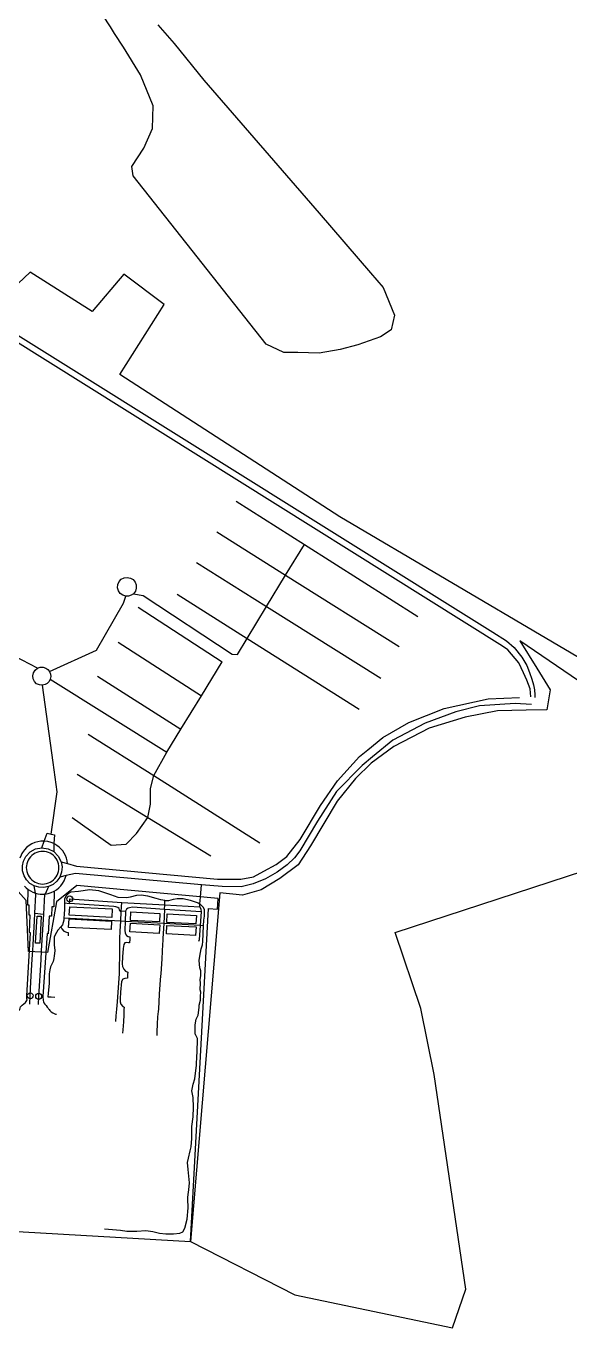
# Model space of a CAD drawing. Header units: metres. Extents: x 11276530 to 11306586, y 355867 to 367650.
# Drawn here: x 11295236 to 11296158, y 358137 to 360342 of the extents above; entities that cross this region are included whole.
import ezdxf

# ---------------------------------------------------------------- set-up
doc = ezdxf.new("R2010")
doc.units = ezdxf.units.M
for name, color, linetype in [('AMENITY', 6, 'Continuous'), ('BUILDING', 8, 'Continuous'), ('HIGHWAY_FOOTWAY', 6, 'Continuous'), ('HIGHWAY_RESIDENTIAL', 7, 'Continuous'), ('HIGHWAY_SECONDARY', 4, 'Continuous'), ('HIGHWAY_TERTIARY', 3, 'Continuous'), ('LANDUSE', 2, 'Continuous'), ('OSM_OTHER', 7, 'Continuous')]:
    doc.layers.add(name, color=color, linetype=linetype)

msp = doc.modelspace()

# ---------------------------------------------------------------- linework, layer by layer
at = {"layer": 'AMENITY'}
msp.add_lwpolyline([(11295252.4, 358789), (11295254.7, 358834.9), (11295261.6, 358834.5), (11295259.2, 358788.7), (11295252.4, 358789)], dxfattribs=at)
at = {"layer": 'BUILDING'}
for points in [[(11295309, 358829.9), (11295380.8, 358826.2), (11295380.1, 358811.8), (11295308.3, 358815.5), (11295309, 358829.9)], [(11295310.2, 358850.7), (11295381.9, 358847), (11295381.2, 358832.5), (11295309.4, 358836.2), (11295310.2, 358850.7)], [(11295413.5, 358842), (11295463, 358839.4), (11295462.2, 358824.9), (11295412.8, 358827.5), (11295413.5, 358842)], [(11295475.1, 358838.5), (11295524.6, 358836), (11295523.9, 358821.5), (11295474.4, 358824.1), (11295475.1, 358838.5)], [(11295413, 358822.5), (11295462.5, 358819.9), (11295461.7, 358805.4), (11295412.2, 358808), (11295413, 358822.5)], [(11295474.6, 358819), (11295524.1, 358816.5), (11295523.3, 358802), (11295473.8, 358804.6), (11295474.6, 358819)]]:
    msp.add_lwpolyline(points, close=True, dxfattribs=at)
at = {"layer": 'HIGHWAY_FOOTWAY'}
for points in [[(11295306.1, 358924), (11295305.5, 358928.5), (11295304.4, 358932.9), (11295302.8, 358937.2), (11295300.7, 358941.2), (11295298.2, 358945.1), (11295295.3, 358948.6), (11295292, 358951.7), (11295288.4, 358954.5), (11295283.2, 358957.5), (11295278.9, 358959.4), (11295272.9, 358961), (11295266.7, 358961.7), (11295261.3, 358961.6), (11295256, 358960.7), (11295250.8, 358959.2), (11295245.9, 358957), (11295241.3, 358954.2), (11295237.1, 358950.7), (11295233.4, 358946.8), (11295230.2, 358942.4), (11295229.2, 358940.6), (11295227.7, 358937.7), (11295225.8, 358932.6)], [(11295233.6, 358885.3), (11295236.5, 358882.4), (11295239.7, 358879.8), (11295243.6, 358877.3), (11295247.7, 358875.2), (11295252, 358873.7), (11295256, 358872.7), (11295260.1, 358872.1), (11295264.2, 358871.9), (11295268.3, 358872.1), (11295273.6, 358873.1), (11295278.7, 358874.7), (11295283.6, 358876.9), (11295287.8, 358879.5), (11295291.6, 358882.6), (11295295, 358886.1), (11295298, 358890), (11295300.5, 358894.2), (11295302.4, 358898.7), (11295303.9, 358903.4)], [(11295211.2, 358671.1), (11295217, 358671.3), (11295219.1, 358671.9), (11295222.2, 358673.4), (11295223.7, 358674.9), (11295225.4, 358676.4), (11295226.4, 358679.1), (11295227, 358681.1), (11295229.3, 358684.2), (11295232.4, 358686.4), (11295235, 358688.3), (11295236.6, 358690.1), (11295237.8, 358693), (11295237.6, 358695.5), (11295237.6, 358700), (11295243.9, 358806.5), (11295242.2, 358806.7), (11295243.1, 358836.6), (11295241.3, 358836.6), (11295241.5, 358853), (11295239.3, 358853), (11295239.7, 358879.8)], [(11295283.6, 358876.9), (11295283, 358850.7), (11295280, 358850.4), (11295279.4, 358834.5), (11295275.5, 358834.8), (11295273.4, 358804.8), (11295271.9, 358805.1), (11295264.6, 358698.5), (11295265, 358692), (11295265.7, 358689.4), (11295266.4, 358687.8), (11295267.7, 358685.8), (11295270.1, 358683.1), (11295272, 358680.8), (11295273.4, 358679), (11295274.3, 358677.8), (11295275.3, 358676.6), (11295276.5, 358675), (11295278.7, 358672.9), (11295281.4, 358671.2), (11295283.9, 358669.6), (11295286.1, 358668.9), (11295287.6, 358668.9)], [(11295471.3, 358861.4), (11295464.5, 358862.3), (11295456.7, 358864.4), (11295442.7, 358868.7), (11295431.2, 358870), (11295423.4, 358869.5), (11295412.3, 358866.6), (11295406.7, 358865.5), (11295392, 358866.3), (11295379.7, 358870.6), (11295359.3, 358877.3), (11295343.5, 358879.5), (11295332.9, 358877.7), (11295325, 358876.5), (11295311.9, 358875.4), (11295307.8, 358873), (11295303.4, 358868.7), (11295301, 358863.7), (11295301, 358857.1), (11295301.2, 358846.6), (11295300.6, 358838.1), (11295300.4, 358831.5), (11295300.3, 358827.9), (11295298, 358820.2), (11295295, 358816.3), (11295289.8, 358811.1), (11295285.2, 358802.8), (11295284, 358799.2), (11295283.6, 358795.5), (11295283.9, 358786), (11295284.9, 358776.4), (11295284.6, 358771.5), (11295284, 358767.6), (11295283.3, 358762.7), (11295281.9, 358757.9), (11295280.3, 358754.7), (11295277.3, 358749), (11295276.3, 358743.5), (11295275.3, 358736.8), (11295275.1, 358721.2), (11295273.5, 358703.6), (11295272.9, 358698.2), (11295278.5, 358697.9), (11295285.1, 358697.5)], [(11295301, 358857.1), (11295309.9, 358855.9), (11295310.2, 358863.8)], [(11295404.8, 358843), (11295397.5, 358842.6), (11295395.3, 358842.7), (11295394.7, 358845.5), (11295393.7, 358847.4), (11295391.4, 358849.1), (11295388, 358850.5), (11295385.1, 358850.9), (11295309.9, 358855.9)], [(11295369.2, 358305.3), (11295382.7, 358304.2), (11295396.2, 358303), (11295406.6, 358301.3), (11295423.6, 358301), (11295438.8, 358302.3), (11295450.7, 358300.6), (11295462.3, 358298.1), (11295473.2, 358297), (11295485.8, 358296.6), (11295496.4, 358297.6), (11295501.8, 358300.2), (11295505.2, 358306.2), (11295508.8, 358321.5), (11295510.7, 358340.7), (11295510.3, 358355.9), (11295510, 358358.7), (11295511.2, 358367.2), (11295511.8, 358371.5), (11295513.3, 358383.2), (11295510.9, 358405.9), (11295509.9, 358417.4), (11295511.1, 358424.8), (11295514.1, 358437.2), (11295514.7, 358439.6), (11295515.7, 358443.8), (11295517, 358458.4), (11295516.9, 358478.5), (11295519, 358495.1), (11295519.9, 358511.3), (11295519.2, 358527.8), (11295516.9, 358538.8), (11295519, 358550.1), (11295522, 358559.4), (11295524.6, 358582.1), (11295525.6, 358598.2), (11295525.9, 358603.3), (11295526.8, 358627.4), (11295523.3, 358634.3), (11295522.5, 358635.1), (11295522.6, 358650.5), (11295524.3, 358660.4), (11295527.7, 358667.2), (11295529.6, 358679.9), (11295529.5, 358684), (11295531.7, 358692.4), (11295531.7, 358699.3), (11295532, 358706), (11295531.1, 358710), (11295531.4, 358721.8), (11295531, 358727), (11295532.5, 358734.2), (11295532, 358742.3), (11295530.4, 358747.2), (11295529.6, 358759.3), (11295530.7, 358766.9), (11295532.9, 358779.4), (11295535, 358786.3), (11295535.8, 358791.8), (11295536.8, 358818.5), (11295537.2, 358827.7), (11295538.4, 358834.4), (11295538.6, 358845.1), (11295536.9, 358849.3), (11295530.5, 358855.4)], [(11295470.7, 358845.8), (11295471.1, 358853.8), (11295471.3, 358861.4)], [(11295471.3, 358861.4), (11295477.8, 358861.3), (11295485.8, 358863.4), (11295492.3, 358864.4), (11295502.3, 358864.7), (11295514.1, 358861.6), (11295527.6, 358857.2), (11295530.5, 358855.4)], [(11295536.8, 358818.5), (11295531.3, 358818.8), (11295469.4, 358822.2), (11295404, 358825.8), (11295396.6, 358826.2), (11295300.4, 358831.5)], [(11295532.9, 358841.8), (11295470.7, 358845.8), (11295416.3, 358849.6), (11295411.5, 358848.7), (11295409.2, 358848.3), (11295406.2, 358846.6), (11295404.8, 358843), (11295404, 358825.8), (11295403.3, 358811.2), (11295403.8, 358805.9), (11295406.3, 358801.8), (11295409, 358800.3), (11295411.8, 358799.6), (11295411.8, 358795.8), (11295411.2, 358789.7), (11295409.5, 358789.7), (11295406.5, 358789.9), (11295403.3, 358789.3), (11295401.7, 358786.9), (11295400.9, 358779.7), (11295399.8, 358765.7), (11295398.9, 358753.8), (11295399.4, 358749.4), (11295401.5, 358744.7), (11295404.5, 358741.7), (11295408.8, 358740), (11295408.2, 358736), (11295407.8, 358729.7), (11295403.2, 358729.3), (11295400, 358727.8), (11295397.8, 358723.9), (11295396.1, 358706), (11295395.3, 358694.8), (11295395.3, 358689.3), (11295396.5, 358685.8), (11295400, 358681.9), (11295402.1, 358680.8), (11295401.7, 358676.7), (11295401.7, 358667.4), (11295401, 358655.6), (11295400.2, 358641.9), (11295399.8, 358636.4)], [(11295470.7, 358845.8), (11295469.4, 358822.2), (11295468.1, 358796.9), (11295467.9, 358792.9), (11295467.5, 358787.2), (11295465.9, 358762.4), (11295464.3, 358736.9), (11295464, 358732.8), (11295463.6, 358727), (11295461.9, 358702.8), (11295460.3, 358677.4), (11295460, 358673.3), (11295458.9, 358664.1), (11295458.2, 358651.7), (11295457.5, 358638.7), (11295457.5, 358632.7)], [(11295295, 358816.3), (11295296.5, 358813.1), (11295300.1, 358809.4), (11295304.6, 358807.3), (11295307.7, 358806.8), (11295307.4, 358801.4)]]:
    msp.add_lwpolyline(points, dxfattribs=at)
at = {"layer": 'HIGHWAY_RESIDENTIAL'}
for points in [[(11295591.9, 359537.5), (11295707.7, 359464.1), (11295900, 359342.2)], [(11295559.5, 359485.2), (11295675.9, 359412), (11295868.1, 359291)], [(11295418, 359380.6), (11295434.7, 359377.7), (11295585.4, 359278), (11295594.1, 359277.5), (11295610.8, 359305), (11295643.7, 359359), (11295675.9, 359412), (11295707.7, 359464.1)], [(11295525, 359433.4), (11295643.7, 359359), (11295837.4, 359237.6)], [(11295420.9, 359400.4), (11295422.8, 359395.4), (11295422.9, 359390), (11295421.3, 359384.9), (11295418, 359380.6), (11295414.2, 359378), (11295409.8, 359376.6), (11295405.1, 359376.5), (11295400, 359378), (11295395.7, 359381.2), (11295392.7, 359385.6), (11295391.3, 359390.8), (11295391.7, 359396.2), (11295393.8, 359401.1), (11295397.5, 359405), (11295402.2, 359407.5), (11295407.5, 359408.2), (11295412.8, 359407.2), (11295417.4, 359404.5), (11295420.9, 359400.4)], [(11295275.9, 359248.7), (11295355.5, 359285.1), (11295401.1, 359364.7), (11295405.1, 359376.5)], [(11295492.1, 359380), (11295610.8, 359305), (11295800.2, 359185.2)], [(11295426.3, 359357.9), (11295568.6, 359265.4)], [(11295255.3, 359254.3), (11295216.3, 359274.7), (11295160.7, 359293.1)], [(11295392.3, 359298.5), (11295533.2, 359207.7)], [(11295273.2, 359252.1), (11295275.9, 359248.7), (11295277.6, 359244.6), (11295278, 359240.3), (11295277.2, 359235.9), (11295275.2, 359232), (11295272.1, 359228.8), (11295268.3, 359226.7), (11295264, 359225.7), (11295258.9, 359226.1), (11295254.1, 359228.2), (11295250.4, 359231.8), (11295248.1, 359236.5), (11295247.4, 359241.6), (11295248.5, 359246.7), (11295251.3, 359251.1), (11295255.3, 359254.3), (11295260.2, 359256.1), (11295265.4, 359256), (11295269.6, 359254.6), (11295273.2, 359252.1)], [(11295314.5, 359001.6), (11295380.3, 358954.6), (11295405.6, 358956.8), (11295423.4, 358974.6), (11295442.6, 359001.8), (11295447.1, 359024.3), (11295447.2, 359050.7), (11295452.5, 359072.7), (11295474.7, 359112.4), (11295498.6, 359151.2), (11295533.2, 359207.7), (11295568.6, 359265.4)], [(11295277.2, 359235.9), (11295474.7, 359112.4)], [(11295357.2, 359241.3), (11295498.6, 359151.2)], [(11295278.8, 358973.7), (11295289.1, 359045.1), (11295281.8, 359094.6), (11295264, 359225.7)], [(11295341.4, 359142.9), (11295452.5, 359072.7), (11295632.2, 358958.9)], [(11295322.6, 359074.9), (11295442.6, 359001.8), (11295549.2, 358936.8)], [(11295263, 358950.4), (11295266.7, 358961.7), (11295271.8, 358975.3), (11295278.8, 358973.7), (11295284.1, 358972.6), (11295283.2, 358957.5), (11295283.2, 358944)], [(11295242.4, 358685.4), (11295243.2, 358699.8), (11295244.5, 358723.3), (11295246.7, 358761.7), (11295247.5, 358776.4), (11295248, 358786.8), (11295250.2, 358826.1), (11295251, 358839.8), (11295252.7, 358871.6), (11295252, 358873.7), (11295249.8, 358886)], [(11295274.1, 358884.7), (11295268.3, 358872.1), (11295267.4, 358871.7), (11295265.5, 358838.2), (11295262.5, 358785.8), (11295261.9, 358776), (11295261.1, 358760.7), (11295257.5, 358698.8), (11295256.7, 358684.9)], [(11295530.3, 358850.6), (11295530.5, 358855.4), (11295531.4, 358866.8), (11295533.1, 358887.5)], [(11295310.2, 358863.8), (11295398.4, 358857.8), (11295471.1, 358853.8), (11295530.3, 358850.6), (11295532, 358846.3), (11295532.9, 358841.8), (11295531.3, 358818.8), (11295529.5, 358794.7), (11295528.4, 358791.7)], [(11295388.2, 358656.3), (11295388.8, 358666.1), (11295389.9, 358677.4), (11295391, 358689.5), (11295392.2, 358706.1), (11295394.7, 358736.9), (11295394.5, 358749.9), (11295395, 358765.9), (11295394.9, 358796.7), (11295395.6, 358809), (11295396.6, 358826.2), (11295397.5, 358842.6), (11295398.4, 358857.8)], [(11295251, 358839.8), (11295265.5, 358838.2)]]:
    msp.add_lwpolyline(points, dxfattribs=at)
at = {"layer": 'HIGHWAY_SECONDARY'}
for points in [[(11295295.6, 358926.8), (11295306.1, 358924), (11295321.8, 358919.2), (11295560.7, 358897.1), (11295600.1, 358897.4), (11295621.4, 358901.4), (11295638.9, 358910.8), (11295659.8, 358921.9), (11295678, 358935.4), (11295700.5, 358964.3), (11295735, 359022.2), (11295763.6, 359063.9), (11295801, 359104.9), (11295814.9, 359116.1), (11295840.8, 359137.1), (11295884.7, 359162.7), (11295944.6, 359186), (11296019.1, 359202.9), (11296071.9, 359205.1)], [(11296092.3, 359192.9), (11296064.8, 359194.8), (11296004.3, 359191), (11295964.2, 359180.6), (11295912, 359161.2), (11295857.2, 359132.7), (11295823, 359104.2), (11295805.7, 359089.8), (11295762.1, 359045.6), (11295729.8, 358995.6), (11295699.8, 358945.1), (11295690.9, 358933.2), (11295678.2, 358921.4), (11295661.7, 358909.1), (11295641.5, 358898.1), (11295620.8, 358889.5), (11295600.8, 358884.2), (11295568.1, 358884.7), (11295533.1, 358887.5), (11295320, 358906.6), (11295303.9, 358903.4), (11295293.1, 358900.7)], [(11295230.3, 358911.3), (11295230, 358919.7), (11295231.8, 358928), (11295235.6, 358935.5), (11295243, 358943.4), (11295252.4, 358948.5), (11295263, 358950.4), (11295273.6, 358948.8), (11295283.2, 358944), (11295290.8, 358936.4), (11295295.6, 358926.8), (11295297.2, 358918), (11295296.3, 358909.1), (11295293.1, 358900.7), (11295288.2, 358893.8), (11295281.8, 358888.4), (11295274.1, 358884.7), (11295266, 358883.1), (11295257.7, 358883.5), (11295249.8, 358886), (11295242.7, 358890.2), (11295236.9, 358896.1), (11295232.7, 358903.2), (11295230.3, 358911.3)]]:
    msp.add_lwpolyline(points, dxfattribs=at)
at = {"layer": 'HIGHWAY_TERTIARY'}
for points in [[(11294535.6, 360068.5), (11294549.1, 360071), (11294609.3, 360082.2), (11294615.1, 360082.9), (11294624.5, 360082.7), (11294701.8, 360066.1), (11294884.4, 360026.8), (11294890.8, 360024.5), (11294898, 360020.9), (11295016.8, 359946.7), (11296027.1, 359315.5), (11296049.9, 359301.1), (11296062.8, 359289.3), (11296076.2, 359273.3), (11296084.4, 359259), (11296088.8, 359247.5), (11296093.2, 359236.1), (11296095.7, 359226.6), (11296097.7, 359217.9), (11296098, 359209.2), (11296098.2, 359205)], [(11296091, 359205.9), (11296090.1, 359219.4), (11296084.6, 359234.2), (11296079.1, 359246.4), (11296071.2, 359263.7), (11296052.3, 359285.6), (11296043.2, 359291.9), (11294891.7, 360012.3), (11294886.6, 360014.4), (11294828, 360026.8), (11294624.5, 360072.8), (11294619.5, 360073.3), (11294611.2, 360072.7), (11294559.7, 360062.8)]]:
    msp.add_lwpolyline(points, dxfattribs=at)
at = {"layer": 'LANDUSE'}
for points in [[(11296488.3, 359086.4), (11295767.8, 359510.9), (11295394.9, 359751.9), (11295469.9, 359870.3), (11295401.8, 359921.7), (11295348.1, 359858.4), (11295243, 359925.2), (11295192.8, 359877.5), (11295082, 359952.5), (11295163.5, 360059.1), (11295039.9, 360141.4), (11294950.9, 360024.4), (11294732.1, 360086.6), (11294732.1, 360086.6), (11295049.3, 360440.3)], [(11296429.7, 359057.4), (11296072.7, 359301), (11296072.7, 359301), (11296101.7, 359254.6), (11296124.2, 359218), (11296118.4, 359184), (11296083.1, 359183.4), (11296035, 359182.1), (11295979.8, 359171.8), (11295918.9, 359153.2), (11295859.2, 359121.8), (11295820.7, 359093.5), (11295794.4, 359067.9), (11295763, 359029.4), (11295718, 358953.7), (11295696.9, 358921.6), (11295666.1, 358898.5), (11295634.6, 358879.2), (11295602.6, 358870.3), (11295564.5, 358874.3), (11295514.9, 358283.8), (11295691.4, 358193.2), (11295958.4, 358137.4), (11295981.1, 358203.3), (11295927.6, 358566.6), (11295905.1, 358678.5), (11295861.3, 358806.7), (11296239.9, 358930.7)]]:
    msp.add_lwpolyline(points, dxfattribs=at)
for points in [[(11295257.6, 358943.6), (11295254.4, 358942.6), (11295251.4, 358941.2), (11295248.5, 358939.5), (11295245.9, 358937.4), (11295243.5, 358935.1), (11295241.5, 358932.5), (11295239.7, 358929.6), (11295238.4, 358926.6), (11295237.4, 358923.4), (11295236.8, 358920.1), (11295236.6, 358916.8), (11295236.8, 358913.5), (11295237.4, 358910.2), (11295238.4, 358907), (11295239.7, 358903.9), (11295241.4, 358901.1), (11295243.5, 358898.5), (11295245.8, 358896.1), (11295248.5, 358894), (11295251.3, 358892.3), (11295254.3, 358890.9), (11295257.5, 358890), (11295260.8, 358889.3), (11295264.1, 358889.1), (11295267.5, 358889.3), (11295270.8, 358889.9), (11295273.9, 358890.9), (11295277, 358892.3), (11295279.8, 358894), (11295282.5, 358896.1), (11295284.8, 358898.4), (11295286.9, 358901), (11295288.6, 358903.9), (11295290, 358906.9), (11295291, 358910.1), (11295291.6, 358913.4), (11295291.8, 358916.7), (11295291.6, 358920), (11295291, 358923.3), (11295290, 358926.5), (11295288.6, 358929.6), (11295286.9, 358932.4), (11295284.9, 358935), (11295282.5, 358937.4), (11295279.9, 358939.5), (11295277, 358941.2), (11295274, 358942.6), (11295270.8, 358943.6), (11295267.5, 358944.2), (11295264.2, 358944.4), (11295260.9, 358944.2), (11295257.6, 358943.6)], [(11294947.3, 358316.5), (11295514.9, 358283.8), (11295545.3, 358847.8), (11295560.6, 358846.6), (11295561.6, 358864.3), (11295322.2, 358886.5), (11295287.8, 358859.1), (11295272.3, 358773.3), (11295240.5, 358775), (11295236.5, 358861.4), (11295209, 358891.8), (11294997, 358911.2), (11294981.4, 358914.7), (11294947.3, 358316.5)]]:
    msp.add_lwpolyline(points, close=True, dxfattribs=at)
at = {"layer": 'OSM_OTHER'}
msp.add_lwpolyline([(11295459.5, 360343.9), (11295486.9, 360312.5), (11295537.4, 360250.1), (11295732.7, 360025), (11295819.9, 359924.1), (11295841.3, 359899), (11295860.5, 359852.4), (11295854.5, 359827.3), (11295836.6, 359815.4), (11295798.3, 359802.2), (11295768.5, 359793.9), (11295732.7, 359787.9), (11295696.8, 359789.1), (11295672.9, 359789.1), (11295643.1, 359803.4), (11295417.4, 360088.3), (11295415.6, 360103.8), (11295435.9, 360134.8), (11295450.2, 360168.3), (11295451.4, 360206.5), (11295429.9, 360259.1), (11295401.2, 360306.2), (11295385.7, 360329.5), (11295379.1, 360340.3), (11295366, 360360)], dxfattribs=at)
for centre in [(11295310.2, 358863.8), (11295243.2, 358699.8), (11295257.5, 358698.8)]:
    msp.add_circle(centre, 5, dxfattribs=at)

doc.saveas('drawing.dxf')
